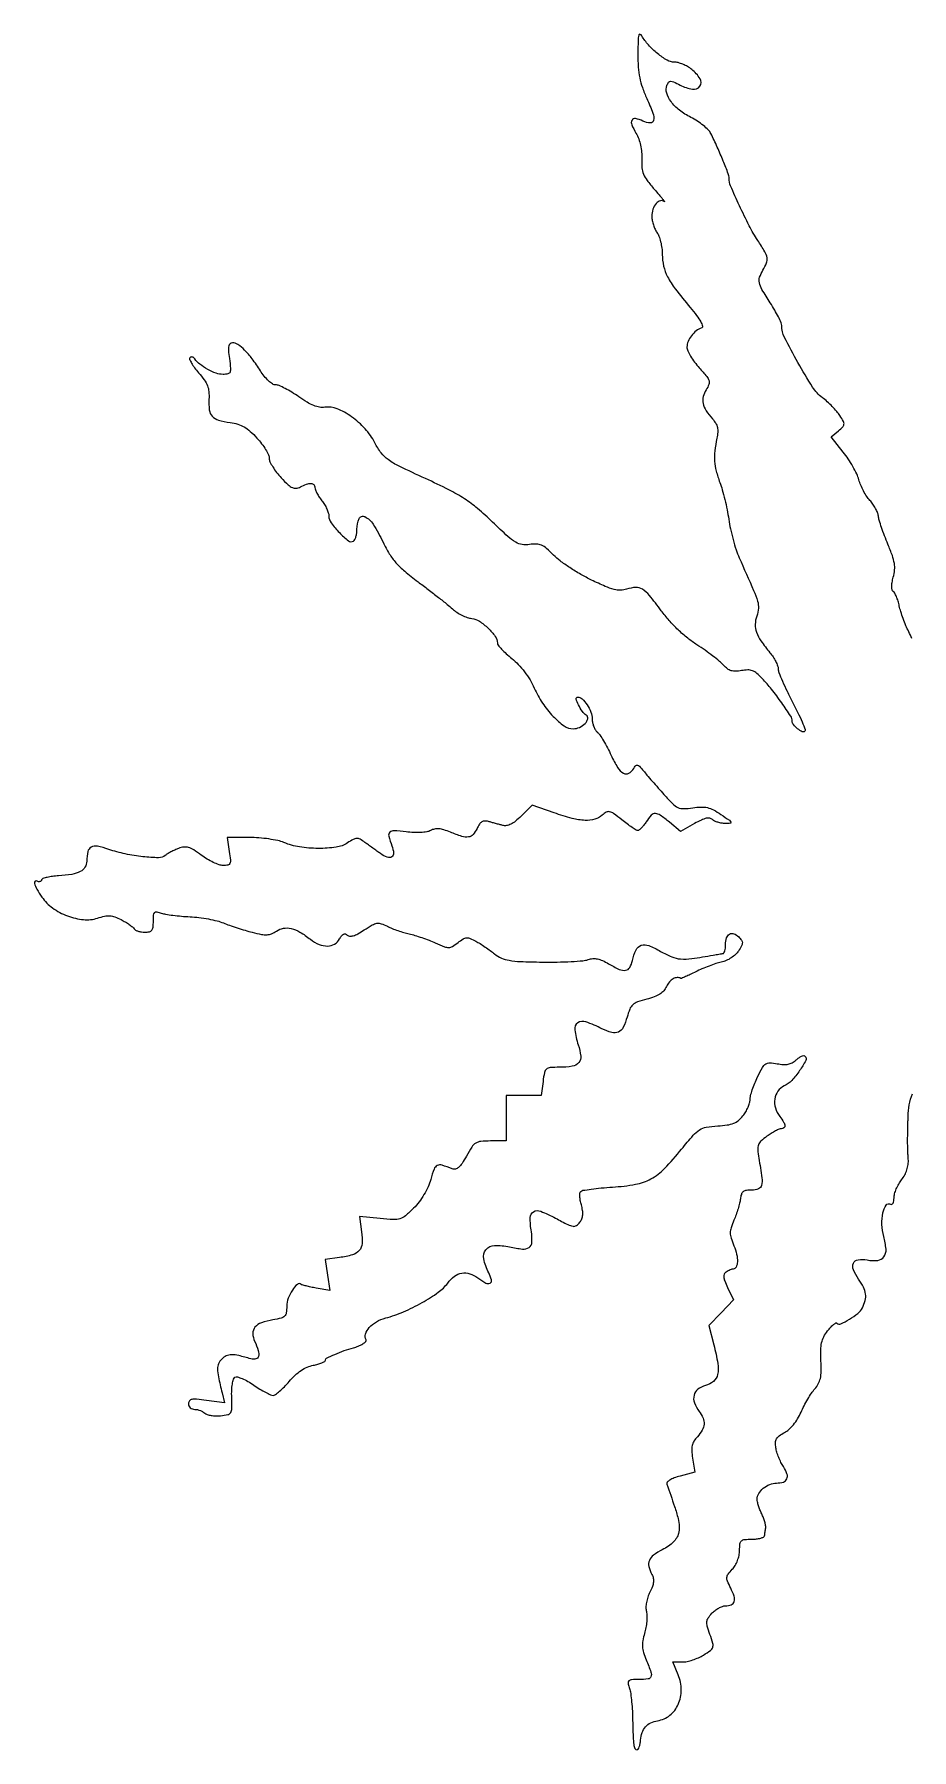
# Model space of a CAD drawing. Extents: x 0 to 500, y 0 to 489.
# Drawn here: x 0.1 to 250, y 0 to 488.9 of the extents above; entities that cross this region are included whole.
import ezdxf

# ---------------------------------------------------------------- set-up
doc = ezdxf.new("R2010")
doc.units = 0

msp = doc.modelspace()

# ---------------------------------------------------------------- linework, layer by layer
msp.add_lwpolyline([(250.04389, 316.687153, 0.029901), (249.193124, 318.650496, -0.017415), (248.392063, 320.379532, -0.011841), (247.59698, 322.397333, -0.011943), (246.921477, 324.383784, -0.023366), (246.496405, 326, 0.02081), (246.139752, 327.384803, 0.024973), (245.686491, 328.651554, 0.024882), (245.206855, 329.661679, 0.128255), (244.78917, 330.111672, -0.189991), (244.440927, 330.59152, -0.063143), (244.329593, 331.46929, -0.045563), (244.439904, 332.677913, -0.021834), (244.788987, 334.197943, 0.045418), (245.16077, 336.257093, 0.062458), (245.091453, 338.13477, 0.045738), (244.522035, 340.336609, 0.013649), (243.260142, 343.573, -0.008686), (242.290323, 345.989177, -0.009465), (241.433718, 348.369809, -0.009007), (240.776701, 350.431845, -0.045308), (240.536635, 351.616811, 0.066124), (240.293656, 352.603763, 0.029963), (239.733653, 353.814092, 0.029019), (238.980596, 355.038829, 0.035194), (238.133475, 356.087106, -0.041811), (237.232127, 357.233138, -0.022809), (236.315831, 358.77126, -0.02258), (235.521488, 360.430446, -0.033176), (234.990006, 361.957026, 0.043062), (234.373406, 363.621518, 0.018201), (233.277983, 365.739894, 0.017849), (231.936722, 367.930843, 0.022255), (230.531817, 369.859634), (227.049216, 374.219267), (229.164155, 375.931841, 0.025512), (230.401824, 377.043184, 0.175712), (230.744463, 377.770544, 0.151628), (230.567646, 378.605862, 0.017622), (229.565098, 380.260304, 0.032588), (228.677059, 381.440191, 0.015608), (227.395605, 382.839227, 0.015401), (225.961881, 384.22176, 0.021208), (224.586478, 385.366243, -0.08775), (221.797302, 388.395606, -0.013906), (217.617704, 395.348029, -0.012405), (213.798521, 402.531409, -0.116486), (213, 405.912453, 0.103814), (212.82771, 406.73331, 0.012822), (212.045312, 408.397749, 0.014698), (210.994501, 410.346865, 0.011668), (209.75, 412.389591, -0.009299), (207.37589, 416.245236, -0.078555), (206.628577, 418.135257, -0.139894), (206.719614, 419.696693, -0.051421), (207.667177, 421.714817, 0.042957), (208.668256, 423.756557, 0.136704), (208.815973, 425.254776, 0.089546), (208.186549, 426.968106, 0.012418), (206.180531, 430.199868, -0.025638), (203.749431, 434.357802, -0.011383), (200.95633, 440.066117, -0.007524), (198.450783, 445.718577, -0.100888), (198, 447.92991, 0.091111), (197.764282, 449.212745, 0.005726), (196.350896, 452.804556, 0.008895), (194.641599, 456.801284, 0.009242), (192.811962, 460.683585, 0.083581), (192.089709, 461.683254, 0.025775), (190.695999, 462.922555, 0.024986), (188.967292, 464.170635, 0.025027), (187.123639, 465.239297, -0.045815), (183.845403, 467.325952, -0.068124), (181.46503, 469.749774, -0.08738), (180.233395, 472.198635, -0.166023), (180.314867, 474.378147, -0.062089), (180.795054, 475.277483, -0.237805), (181.338846, 475.567126, -0.114658), (182.174878, 475.392562, -0.010772), (184.072292, 474.462617, 0.078308), (187.589738, 473.293248, 0.282147), (189.687193, 474.144011, 0.310154), (189.759882, 476.283057, 0.084389), (187.365141, 478.92742, 0.036921), (186.187201, 479.720744, 0.030391), (184.827642, 480.39118, 0.031412), (183.49733, 480.853642, 0.068045), (182.426859, 481, -0.132227), (180.360806, 481.556097, -0.038765), (177.630546, 483.437411, -0.038875), (175.009218, 485.921615, -0.057286), (173.168126, 488.5, 0.190498), (172.656049, 488.921489, 0.441992), (172.27291, 488.702033, 0.048689), (172.08308, 487.140574, 0.004853), (172.030409, 483.370843, 0.016977), (172.143482, 479.562973, 0.033253), (172.536943, 476.556207, 0.035554), (173.303415, 473.761515, 0.022648), (174.567226, 470.634125, -0.017411), (176.293674, 466.487426, -0.133308), (176.491218, 464.406393, -0.383977), (175.558216, 463.671537, -0.090607), (173.460063, 464.20015, 0.05287), (171.340281, 464.90706, 0.326883), (170.350877, 464.470401, 0.234015), (170.268721, 463.17932, 0.034352), (171.478928, 460.766386, -0.04308), (172.255636, 459.147987, -0.035509), (172.804008, 457.312789, -0.034295), (173.102373, 455.3494, -0.033503), (173.132922, 453.348115, 0.035152), (173.178195, 450.90865, 0.076172), (173.624419, 449.092141, 0.063198), (174.654026, 447.290378, 0.018334), (176.675573, 444.800962, -0.002808), (178.061685, 443.198389, -0.006578), (179.075185, 441.981172, -0.013091), (179.609123, 441.286039, -0.886561), (179.561021, 441.241324, 0.254028), (178.438242, 441.473863, 0.14373), (177.243211, 440.692939, 0.09706), (176.319732, 439.053402, 0.080033), (176, 437.068685, 0.045676), (176.107156, 435.898123, 0.031173), (176.431283, 434.60119, 0.031475), (176.905449, 433.379248, 0.05367), (177.468197, 432.44113, -0.074612), (178.035213, 431.399781, -0.028322), (178.514453, 429.811434, -0.027289), (178.847929, 427.997829, -0.029973), (178.968197, 426.214817, 0.05416), (179.360416, 422.838105, 0.065048), (180.467431, 419.840493, 0.042542), (182.691871, 416.360172, 0.010566), (186.920768, 411.075475, -0.012647), (188.762261, 408.754499, -0.033166), (189.925467, 406.975628, -0.051241), (190.463898, 405.738206, -0.410198), (190.208567, 405.236189, 0.084114), (188.650431, 404.405932, 0.063738), (187.277452, 403.034819, 0.065174), (186.323326, 401.401185, 0.099942), (186, 399.799772, 0.106765), (186.225725, 398.754708, 0.02705), (187.031729, 397.204754, 0.026341), (188.167913, 395.494137, 0.023943), (189.512268, 393.854741, -0.01048), (191.626954, 391.413051, -0.096669), (192.294972, 390.19041, -0.172197), (192.258541, 389.110855, -0.051359), (191.489582, 387.624445, 0.08599), (190.643702, 385.670129, 0.112435), (190.618478, 383.729125, 0.090518), (191.47198, 381.661456, 0.040099), (193.270729, 379.305987, -0.046003), (194.196383, 378.06376, -0.080201), (194.681664, 376.877775, -0.074357), (194.78899, 375.5373, -0.034648), (194.548871, 373.805987, 0.02322), (193.961685, 370.182374, 0.045016), (193.890619, 367.251783, 0.047044), (194.343431, 364.441311, 0.027894), (195.378225, 361.205696, -0.022216), (196.070834, 359.12184, -0.010175), (196.796683, 356.349921, -0.010054), (197.443818, 353.395723, -0.013674), (197.900586, 350.705696, 0.01867), (198.390917, 347.983092, 0.01272), (199.141758, 344.927611, 0.012833), (200.018055, 342.013067, 0.025069), (200.890244, 339.75, -0.001635), (205.009457, 330.393468, -0.029852), (206.130728, 327.338444, -0.091677), (206.350667, 325.332971, -0.065548), (205.891166, 323.117644, 0.076211), (205.449623, 320.735837, 0.094407), (205.801811, 318.512256, 0.066394), (207.092747, 316.020021, 0.020839), (209.648568, 312.673275, -0.027436), (210.548515, 311.462047, -0.027534), (211.309267, 310.160957, -0.028632), (211.842577, 308.956372, -0.090129), (212, 308.090149, 0.092675), (212.199885, 307.020998, 0.009011), (213.199458, 304.573046, 0.011182), (214.519505, 301.679887, 0.008621), (216.083262, 298.583469, -0.008073), (217.608164, 295.572202, -0.012872), (218.802831, 292.9456, -0.006704), (219.704229, 290.73839, -0.298333), (219.607428, 290.274094, -0.322437), (218.848903, 290.150459, -0.054533), (217.539777, 290.991801, -0.052591), (216.362235, 292.168995, -0.171775), (216, 293.192269, 0.146151), (215.581318, 294.59404, 0.008204), (213.000195, 298.392074, 0.013673), (210.110673, 302.267744, 0.022915), (207.45098, 305.338333, 0.02813), (205.904626, 306.793175, 0.08438), (204.65772, 307.524278, 0.095115), (203.327285, 307.755794, 0.042044), (201.545173, 307.574452, -0.036098), (199.857394, 307.382438, -0.084528), (198.601714, 307.543461, -0.091002), (197.527115, 308.09977, -0.046833), (196.417549, 309.139258, 0.038466), (195.314683, 310.207613, 0.010306), (193.402885, 311.728475, 0.010381), (191.152212, 313.371636, 0.010555), (188.84759, 314.910564, -0.028434), (186.214967, 316.807962, -0.020608), (183.503326, 319.19858, -0.02016), (180.922646, 321.877573, -0.022957), (178.681625, 324.64608, 0.0119), (175.313519, 329.000355, 0.083306), (173.305584, 330.76994, 0.152561), (171.384163, 331.267461, 0.070467), (168.822621, 330.774508, -0.082016), (167.10826, 330.485242, -0.064661), (165.238127, 330.721471, -0.038817), (162.747677, 331.581162, -0.009584), (158.813413, 333.38145, -0.018215), (155.752477, 334.993507, -0.015142), (152.618175, 336.921433, -0.015411), (149.853705, 338.864097, -0.039432), (148.019003, 340.480394, 0.019295), (146.006013, 342.402989, 0.076635), (144.572031, 343.323905, 0.09914), (143.125043, 343.647896, 0.045092), (141.181817, 343.516559, -0.07397), (139.032877, 343.495205, -0.102008), (137.21917, 344.138916, -0.049484), (134.984062, 345.814359, -0.006482), (130.653605, 349.890032, 0.016584), (126.356523, 353.773639, 0.031687), (122.621749, 356.544956, 0.027133), (118.201264, 359.080511, 0.009132), (111.5, 362.303219, -0.00501), (104.062678, 365.804711, -0.041773), (100.860514, 367.696142, -0.078748), (98.890795, 369.622245, -0.041632), (97.081918, 372.53193, 0.066316), (94.329182, 376.509107, 0.053893), (90.446754, 379.950487, 0.057296), (86.314604, 382.224566, 0.137087), (82.868939, 382.626625, -0.081418), (81.372786, 382.635844, -0.052995), (79.705858, 383.10532, -0.040432), (77.767619, 384.068616, -0.019001), (75.425561, 385.603247, 0.016365), (73.463599, 386.903647, 0.019156), (71.519268, 388.002204, 0.018431), (69.823365, 388.798791, 0.100908), (68.836522, 389, -0.14656), (67.955937, 389.263782, -0.041203), (66.814026, 390.158202, -0.036909), (65.604477, 391.456042, -0.028337), (64.478523, 393.034021, 0.018702), (62.139947, 396.448668, 0.036789), (59.992384, 398.939934, 0.047321), (58.084367, 400.518671, 0.150283), (56.51913, 401, 0.180674), (55.834929, 400.744423, 0.168083), (55.460386, 400.094438, 0.069024), (55.394866, 398.832619, 0.012567), (55.655054, 396.5, -0.009742), (55.982622, 393.706615, -0.119846), (55.832634, 392.652252, -0.248822), (55.23943, 392.149352, -0.053917), (53.85843, 392, -0.086922), (51.884223, 392.345816, -0.038629), (49.467335, 393.436849, -0.038631), (47.228835, 394.898578, -0.080334), (45.804373, 396.413075, 0.077606), (45.486816, 396.754393, 0.10651), (45.111147, 396.93787, 0.124677), (44.737647, 396.935641, 0.133626), (44.421292, 396.754625, 0.305705), (44.33002, 396.285191, 0.030614), (44.866706, 395.208843, 0.030207), (45.738052, 393.890832, 0.019001), (46.902954, 392.457748, -0.024823), (48.507786, 390.435827, -0.062503), (49.401731, 388.785451, -0.069956), (49.804332, 387.080522, -0.037804), (49.840277, 384.91992, 0.045724), (49.939537, 381.861983, 0.154998), (50.764215, 380.070347, 0.14044), (52.530088, 378.980836, 0.03512), (55.881866, 378.289019, -0.040709), (58.056084, 377.814896, -0.057532), (59.871321, 377.023747, -0.051685), (61.594194, 375.769608, -0.0259), (63.50295, 373.865054, -0.022569), (64.841547, 372.241793, -0.025412), (65.972742, 370.565552, -0.025851), (66.77892, 369.058251, -0.110306), (67, 368.068321, 0.111103), (67.219995, 367.09049, 0.027541), (68.008849, 365.63845, 0.026805), (69.119821, 364.036402, 0.024057), (70.434381, 362.5009, 0.014685), (72.374984, 360.560706, 0.078659), (73.606773, 359.719928, 0.14242), (74.671286, 359.54923, 0.092124), (75.868639, 359.929698, -0.032059), (77.645946, 360.73901, -0.101962), (78.927998, 360.945886, -0.202666), (79.6974, 360.580699, -0.179373), (80.022236, 359.75, 0.093682), (80.155652, 359.107059, 0.023481), (80.612376, 358.132812, 0.023151), (81.249852, 357.048855, 0.021474), (82, 356, -0.030835), (82.750084, 354.908645, -0.027949), (83.387624, 353.697716, -0.029036), (83.834402, 352.548114, -0.075253), (83.977764, 351.673077, 0.155912), (84.64496, 349.66985, 0.035682), (86.97956, 346.910311, 0.032728), (89.581995, 344.572631, 0.314823), (90.988933, 344.49316, 0.140639), (91.378343, 344.921544, 0.042331), (91.702999, 345.749433, 0.038716), (91.925485, 346.784548, 0.033594), (92, 347.89235, -0.106921), (92.648757, 350.891472, -0.425597), (94.236882, 351.453211, -0.1383), (96.621655, 349.277313, -0.02762), (99.417161, 344.173319, 0.02611), (101.21685, 340.863815, 0.043452), (103.103694, 338.31431, 0.037445), (105.598072, 335.886046, 0.014444), (109.391632, 332.891511, -0.00349), (112.310465, 330.689494, -0.003475), (115.202561, 328.443761, -0.003404), (117.702779, 326.446592, -0.013607), (119.191555, 325.172044, 0.038835), (120.427578, 324.217487, 0.029298), (121.916096, 323.362451, 0.029957), (123.419225, 322.721749, 0.05849), (124.686956, 322.43002, -0.117398), (126.860449, 321.653681, -0.047031), (129.350669, 319.677631, -0.046662), (131.376957, 317.333349, -0.154954), (131.995033, 315.417365, 0.171495), (132.207892, 314.8237, 0.017465), (133.208115, 313.680713, 0.020228), (134.540185, 312.372046, 0.014786), (136.117699, 311.025656, -0.034909), (137.959022, 309.321482, -0.026605), (139.731691, 307.221481, -0.026323), (141.293671, 304.914873, -0.031566), (142.503035, 302.589054, 0.042831), (144.849469, 298.314261, 0.043686), (147.876325, 294.532113, 0.047205), (151.00367, 291.821057, 0.156222), (153.567393, 291, 0.107406), (155.393389, 291.396825, 0.091524), (157.011315, 292.528885, 0.137535), (157.732765, 293.835857, 0.316247), (157.335402, 294.826215, -0.097143), (156.213076, 295.91519, -0.038188), (155.118075, 297.782084, -0.041423), (154.444867, 299.51098, -0.501479), (154.809829, 300, -0.188082), (156.129361, 299.485438, -0.058393), (157.543186, 297.842232, -0.056363), (158.635026, 295.751357, -0.092421), (159, 293.793704, 0.050895), (159.108741, 292.728178, 0.042233), (159.432453, 291.6347, 0.043998), (159.907892, 290.675505, 0.082677), (160.47218, 290.023089, -0.071719), (161.190899, 289.22782, -0.013618), (162.238202, 287.573753, -0.014284), (163.362255, 285.557835, -0.012688), (164.416856, 283.400644, 0.030586), (166.245966, 279.975427, 0.123215), (167.928664, 278.330778, 0.261341), (169.453234, 278.304063, 0.142673), (170.827033, 279.655408, -0.049913), (171.412366, 280.492982, -0.28092), (171.909703, 280.654148, -0.151555), (172.504612, 280.301441, -0.014086), (173.626723, 278.987038, 0.006568), (174.609887, 277.799698, 0.002066), (176.111167, 276.04908, 0.002063), (177.802712, 274.10924, 0.002285), (179.453844, 272.248655, 0.012942), (181.97949, 269.571451, 0.089768), (183.451473, 268.54357, 0.116957), (185.021829, 268.22905, 0.028424), (187.673437, 268.473738, -0.028484), (190.067371, 268.694358, -0.067437), (191.845208, 268.516475, -0.065317), (193.545546, 267.867045, -0.025394), (195.701728, 266.556713, -0.003882), (198.094483, 264.903494, -0.128167), (198.543706, 264.373906, -0.522573), (198.370214, 264.067032, -0.023293), (196.932135, 264, -0.038998), (195.881041, 264.082106, -0.03512), (194.816893, 264.326921, -0.036895), (193.892652, 264.685496, -0.085596), (193.287076, 265.112924, 0.157592), (192.533142, 265.498542, 0.095253), (191.521303, 265.468419, 0.055976), (190.130521, 264.989663, 0.017169), (188.154941, 263.966926), (184.135731, 261.708003), (180.99114, 264.354001, 0.018851), (178.418826, 266.35785, 0.15163), (177.01386, 266.828345, 0.214157), (175.845382, 266.334642, 0.042287), (174.408043, 264.5, -0.01944), (173.72611, 263.542594, -0.026052), (173.031587, 262.734375, -0.025089), (172.406777, 262.142124, -0.178997), (172.022495, 262, -0.138518), (171.564266, 262.129429, -0.008874), (170.380395, 262.885446, -0.012445), (168.989427, 263.859594, -0.008915), (167.482028, 265.014283, 0.010387), (165.120801, 266.81201, 0.099116), (163.975972, 267.340338, 0.187438), (163.035469, 267.211832, 0.057361), (161.847531, 266.362017, -0.115954), (159.724497, 265.189247, -0.080573), (156.991245, 264.879041, -0.052988), (153.317087, 265.448122, -0.018409), (148.184039, 267.01549), (141.938274, 269.176967), (138.729846, 266.040134, -0.025186), (137.172146, 264.663546, -0.052995), (135.812429, 263.796795, -0.071221), (134.603974, 263.397117, -0.110402), (133.510709, 263.443834, -0.000762), (132.592066, 263.692292, -0.000438), (131.485788, 263.994352, -0.000438), (130.374944, 264.29975, -0.000731), (129.440909, 264.558891, 0.074161), (128.398212, 264.688902, 0.13299), (127.576736, 264.445164, 0.10849), (126.881206, 263.772082, 0.039555), (126.212348, 262.566708, -0.074419), (125.096492, 260.848938, -0.17936), (123.780095, 260.144765, -0.112321), (121.88402, 260.31101, -0.021158), (118.599287, 261.522962, 0.023232), (116.755538, 262.194568, 0.05512), (115.324278, 262.473893, 0.071755), (114.115525, 262.400486, 0.071993), (112.978273, 261.988372, -0.080715), (111.857035, 261.603924, -0.028209), (110.157562, 261.411351, -0.025883), (108.144436, 261.401939, -0.021205), (106.00111, 261.594241, 0.016357), (102.53308, 261.939308, 0.21476), (101.3524, 261.499432, 0.269979), (101.054949, 260.397657, 0.024911), (101.961789, 257.600501, -0.068298), (102.427102, 255.585416, -0.273652), (101.905474, 254.487892, -0.2485), (100.629967, 254.352485, -0.060059), (98.706024, 255.406901, -0.000432), (97.699142, 256.129044, -0.000249), (96.488632, 256.999729, -0.000249), (95.274497, 257.87486, -0.000418), (94.255278, 258.611565, 0.030081), (92.86706, 259.494655, 0.134975), (91.939888, 259.719676, 0.117606), (90.960036, 259.454421, 0.020385), (89.30125, 258.461731, -0.109528), (86.054011, 257.232586, -0.037273), (80.992824, 256.882018, -0.037339), (75.616619, 257.313024, -0.060358), (71.205407, 258.558642, 0.045507), (69.441953, 259.113487, 0.017108), (66.892116, 259.576601, 0.016782), (64.065405, 259.894221, 0.019586), (61.366058, 260), (54.976365, 260), (55.615991, 256, -0.011749), (55.947085, 253.563586, -0.131769), (55.801865, 252.60569, -0.247544), (55.226102, 252.146741, -0.049878), (53.877808, 252.02782, -0.081131), (52.703498, 252.233761, -0.026414), (51.06872, 252.902554, -0.025537), (49.301079, 253.850409, -0.02616), (47.654005, 254.966572, 0.017543), (45.483515, 256.49264, 0.07261), (44.031889, 257.163231, 0.104287), (42.729516, 257.267598, 0.058934), (41.186775, 256.880912, 0.015654), (40.095238, 256.426314, 0.013674), (38.983117, 255.884593, 0.013875), (38.004753, 255.339425, 0.039171), (37.36584, 254.888657, -0.180107), (35.486267, 254.23153, -0.021845), (31.044036, 254.515077, -0.025777), (26.008136, 255.322448, -0.029204), (21.2922, 256.622069, 0.031923), (18.052853, 257.495864, 0.173785), (16.282923, 257.238341, 0.219358), (15.319266, 255.971505, 0.052927), (15.015313, 253.285184, -0.135713), (14.517425, 251.531903, -0.136289), (13.190099, 250.286865, -0.081571), (10.79982, 249.495466, -0.024899), (7, 249.086701, 0.018651), (5.251753, 248.920694, 0.026795), (3.723348, 248.633803, 0.025354), (2.541388, 248.28132, 0.223828), (2.16459, 247.907883, -0.113204), (1.965754, 247.601011, -0.124039), (1.659046, 247.423931, -0.116489), (1.289238, 247.407333, -0.091881), (0.91459, 247.552786, 0.314686), (0.298782, 247.518156, 0.306827), (0.108654, 246.923491, 0.060155), (0.812993, 245.285636, 0.018571), (2.25, 243.010954, 0.087937), (5.284927, 239.918382, 0.064632), (9.530637, 237.652152, 0.066055), (14.101054, 236.585424, 0.104415), (18.085919, 237.028356, -0.026308), (20.09831, 237.577014, -0.06893), (21.588269, 237.690358, -0.07251), (23.008387, 237.392889, -0.031511), (24.777963, 236.61482, -0.015865), (26.008555, 235.92813, -0.017749), (27.146795, 235.188559, -0.017299), (28.066164, 234.495023, -0.084284), (28.495605, 234.007112, 0.130042), (28.904149, 233.619905, 0.045615), (29.652234, 233.295839, 0.041556), (30.579019, 233.074375, 0.037892), (31.559017, 233, 0.051226), (32.851072, 233.132721, 0.177235), (33.554197, 233.569198, 0.13934), (33.906781, 234.433032, 0.027663), (34, 236.116631, -0.018012), (34.064683, 237.911561, -0.174728), (34.368872, 238.596391, -0.250829), (34.975271, 238.794193, -0.038207), (36.25, 238.465188, 0.040417), (37.494071, 238.149945, 0.009895), (39.585775, 237.838963, 0.010072), (42.004723, 237.577527, 0.009899), (44.446254, 237.411933, -0.018765), (46.983297, 237.194617, -0.015095), (49.689708, 236.776825, -0.015358), (52.169025, 236.23784, -0.037263), (53.946254, 235.650331, 0.013379), (55.640316, 234.999102, 0.006559), (57.82945, 234.256285, 0.006502), (60.12588, 233.543385, 0.00939), (62.175279, 232.977915, 0.015195), (64.7669, 232.398231, 0.059927), (66.395162, 232.28414, 0.085959), (67.689187, 232.575211, 0.05462), (69.046596, 233.320084, -0.110707), (71.02525, 234.13457, -0.101993), (73.225396, 234.061279, -0.074796), (75.758433, 233.03219, -0.032838), (78.752549, 230.980005, 0.067233), (81.201815, 229.537519, 0.1037), (83.606236, 229.071792, 0.128415), (85.635561, 229.635097, 0.139189), (87.057457, 231.107359, -0.036364), (87.627023, 232.007624, -0.119162), (88.163189, 232.456309, -0.191722), (88.689127, 232.498872, -0.122432), (89.221533, 232.178467, 0.186811), (89.918382, 231.870583, 0.085712), (90.919766, 231.995737, 0.053055), (92.265337, 232.566783, 0.019312), (94.037954, 233.643814, -0.01526), (96.349352, 235.073974, -0.091856), (97.675143, 235.543511, -0.122227), (98.90293, 235.437572, -0.035826), (100.659062, 234.693144, 0.02175), (101.990721, 234.083918, 0.012123), (103.659526, 233.453241, 0.012075), (105.381715, 232.895997, 0.01913), (106.884004, 232.511551, -0.019787), (108.468895, 232.103747, -0.009548), (110.465005, 231.463216, -0.009452), (112.523181, 230.7154, -0.013385), (114.322639, 229.966913, 0.011801), (116.90496, 228.88318, 0.096921), (118.154563, 228.655129, 0.134187), (119.221028, 228.961226, 0.030067), (120.7897, 230.049218, -0.026545), (122.255029, 231.080883, -0.120084), (123.23981, 231.408693, -0.121255), (124.259961, 231.24509, -0.0273), (125.851065, 230.466789, -0.014248), (127.061263, 229.74462, -0.007531), (128.522354, 228.784074, -0.007487), (129.988994, 227.755498, -0.011477), (131.225033, 226.816761, 0.064381), (133.14836, 225.653631, 0.061455), (135.334615, 224.995116, 0.033202), (138.593525, 224.656848, 0.005904), (144.725033, 224.502065, 0.007463), (149.024894, 224.508498, 0.009193), (153.033191, 224.648073, 0.007843), (156.383551, 224.879203, 0.064325), (157.877319, 225.202331, -0.066394), (159.181416, 225.47881, -0.069253), (160.493084, 225.39743, -0.056346), (161.94351, 224.9283, -0.026918), (163.684479, 224.023656, 0.025329), (166.736229, 222.425573, 0.142038), (168.539903, 222.153785, 0.232889), (169.713663, 222.940106, 0.076831), (170.484824, 224.930902, -0.055041), (171.512075, 227.967811, -0.207707), (172.98144, 229.269764, -0.175313), (175.122753, 229.20202, -0.037859), (178.50661, 227.548994, 0.034068), (181.655518, 225.981094, 0.080973), (184.193758, 225.380678, 0.053515), (187.378082, 225.496136, 0.008679), (193.5, 226.487406, -0.00253), (194.320703, 226.630674, -0.002625), (195.132812, 226.763829, -0.002528), (195.836765, 226.871812, -0.011373), (196.25, 226.923489, 0.247583), (196.539144, 227.115862, 0.052242), (196.779687, 227.694564, 0.043407), (196.945372, 228.500379, 0.029015), (197, 229.440983, -0.071963), (197.281795, 231.388769, -0.188574), (198.133362, 232.485712, -0.231649), (199.359886, 232.587289, -0.103557), (200.75027, 231.678302, -0.041383), (201.568078, 230.71263, -0.160189), (201.798658, 229.973207, -0.12199), (201.574234, 229.123343, -0.019773), (200.688193, 227.646875, -0.064044), (199.823547, 226.636745, -0.039867), (198.585474, 225.685282, -0.039136), (197.174131, 224.919179, -0.051661), (195.783884, 224.46486, 0.024961), (194.241897, 224.050475, 0.011682), (192.289641, 223.369088, 0.011542), (190.271474, 222.557735, 0.015868), (188.5, 221.730098, -0.005108), (186.948676, 220.964233, -0.008073), (185.601562, 220.342793, -0.003048), (184.443556, 219.839514, -0.238895), (184.25, 219.852136, 0.15543), (183.222942, 220.087985, 0.110071), (182.085662, 219.733779, 0.089298), (181.014584, 218.832883, 0.066557), (180.192143, 217.522362, -0.076146), (179.407317, 216.323222, -0.067633), (178.270253, 215.357269, -0.053972), (176.686422, 214.56997, -0.026706), (174.538683, 213.905424, 0.022115), (171.926207, 213.123274, 0.100952), (170.57046, 212.317324, 0.112429), (169.713387, 211.08924, 0.0306), (168.954645, 208.831565, -0.04597), (167.868278, 205.900204, -0.173556), (166.498424, 204.544183, -0.179131), (164.609043, 204.38865, -0.049538), (161.788236, 205.487164, 0.033511), (157.212182, 207.440053, 0.23769), (154.890155, 207.135643, 0.286193), (154.029298, 205.188303, 0.044411), (155.034449, 200.895617, -0.051842), (155.731562, 197.706161, -0.204697), (155.165291, 195.823822, -0.181051), (153.344856, 194.789863, -0.0396), (149.69068, 194.5, 0.017117), (147.025737, 194.408744, 0.160772), (145.978361, 193.981547, 0.167629), (145.413201, 193.022558, 0.019005), (145, 190.5), (144.5, 186.5), (139.5, 186.5), (134.5, 186.5), (134.5, 180), (134.5, 173.5), (130.026988, 173.5, 0.023947), (127.305263, 173.369572, 0.116935), (125.855875, 172.875415, 0.107615), (124.722314, 171.763405, 0.018794), (123.166445, 169.185431, -0.017771), (121.929664, 167.126653, -0.065043), (120.943797, 165.97128, -0.120026), (120.048366, 165.487225, -0.163643), (119.139457, 165.548884, 0.022341), (116.238377, 166.599556, 0.19225), (114.890795, 166.495496, 0.190579), (113.978913, 165.491231, 0.021901), (113.00991, 162.535396, -0.037631), (112.238769, 160.411105, -0.028197), (111.089451, 158.202525, -0.027938), (109.68307, 156.111408, -0.034382), (108.138876, 154.338876, -0.019767), (105.792992, 152.171488, -0.101387), (104.249588, 151.319769, -0.088614), (102.400933, 151.086709, -0.013197), (98.64472, 151.379345), (92.728465, 151.997716), (93.331987, 147.594542, -0.048057), (93.466445, 144.249725, -0.16582), (92.663886, 142.26641, -0.146958), (90.742446, 141.046167, -0.035176), (86.998509, 140.272974), (82.918582, 139.725741), (83.583113, 135.294328), (84.247645, 130.862915), (80.373822, 131.564118, -0.006816), (78.859355, 131.859626, -0.009528), (77.514899, 132.167889, -0.006358), (76.403792, 132.46009, -0.113746), (76.081152, 132.634842, 0.377051), (75.013995, 132.636738, 0.067459), (73.592535, 131.005294, 0.056467), (72.399735, 128.652418, 0.089332), (72, 126.43291, -0.033782), (71.871115, 124.527474, -0.164657), (71.396274, 123.572576, -0.134757), (70.382045, 122.998514, -0.019948), (68.057568, 122.509726, 0.042592), (64.804011, 121.670284, 0.132188), (62.950091, 120.400627, 0.185661), (62.335071, 118.663736, 0.100511), (62.852978, 116.423333, -0.028502), (63.893624, 113.744575, -0.133481), (63.972504, 112.107766, -0.294669), (63.226137, 111.368763, -0.123734), (61.75, 111.426205, 0.013723), (58.334338, 112.326321, 0.060105), (56.263271, 112.555392, 0.102364), (54.782531, 112.233702, 0.092123), (53.487188, 111.344331, 0.093295), (52.582644, 110.02031, 0.105752), (52.273677, 108.516032, 0.050699), (52.5242, 106.236426, 0.007431), (53.565768, 101.698794), (54.252732, 98.897588), (49.126366, 99.577625, 0.009518), (46.294996, 99.898506, 0.069317), (44.932442, 99.837698, 0.188891), (44.263102, 99.421412, 0.161641), (44, 98.628831, 0.108782), (44.137412, 98.004713, 0.100803), (44.526272, 97.476226, 0.095927), (45.109722, 97.123109, 0.088476), (45.8, 97, -0.051213), (46.567872, 96.921144, -0.038202), (47.386397, 96.684853, -0.039027), (48.131357, 96.338299, -0.068096), (48.672842, 95.927158, 0.118779), (49.313229, 95.53546, 0.036398), (50.422577, 95.264298, 0.034135), (51.751318, 95.132688, 0.031458), (53.122842, 95.177158, 0.028798), (55.233152, 95.502332, 0.207474), (56.05209, 96.086498, 0.135357), (56.371204, 97.226388, 0.010093), (56.318117, 100.483082, -0.020797), (56.328212, 102.460667, -0.029093), (56.51317, 104.218011, -0.029638), (56.823812, 105.592381, -0.18602), (57.251129, 106.155206, -0.209407), (57.933501, 106.251873, -0.030633), (59.286128, 105.783469, -0.030288), (60.905161, 104.991032, -0.021731), (62.613188, 103.922125, 0.012391), (64.329069, 102.803178, 0.015631), (65.972266, 101.858374, 0.013754), (67.378986, 101.156061, 0.109319), (68.084247, 101, 0.158725), (68.746872, 101.215786, 0.01995), (69.945187, 102.164259, 0.021842), (71.31205, 103.445592, 0.016517), (72.700696, 104.963434, -0.027714), (74.403125, 106.742602, -0.039833), (76.108411, 108.10029, -0.044974), (77.821349, 109.042504, -0.05695), (79.546624, 109.574725, 0.021317), (80.869781, 109.881845, 0.032272), (81.985571, 110.270551, 0.033651), (82.798553, 110.680473, 0.265085), (83, 111.033739, -0.285539), (83.353613, 111.602457, -0.011198), (85.681985, 112.686834, -0.019016), (88.352474, 113.739336, -0.021224), (91, 114.543719, 0.038072), (92.38697, 115.016665, 0.041148), (93.648721, 115.684789, 0.044418), (94.540103, 116.37376, 0.351663), (94.61167, 116.854785, -0.212292), (94.431708, 118.480583, -0.106552), (95.479829, 120.309331, -0.080687), (97.53638, 121.962326, -0.063329), (100.186711, 123.050276, 0.035956), (105.251172, 124.81284, 0.026641), (110.564587, 127.445801, 0.026661), (115.176064, 130.379831, 0.078713), (117.846047, 133.005638, -0.073024), (119.772164, 134.943232, -0.119066), (121.891428, 135.853173, -0.123235), (124.139302, 135.680455, -0.081591), (126.44113, 134.468197, 0.034312), (128.67127, 133.010383, 0.244265), (129.920599, 132.97137, 0.363046), (130.335563, 133.884924, 0.051825), (129.52568, 135.95034, -0.067313), (128.111571, 139.912308, -0.225902), (128.738791, 142.521164, -0.218749), (131.186761, 143.73338, -0.063595), (135.481777, 143.311378, 0.030002), (139.178996, 142.695841, 0.180887), (141.03144, 143.174607, 0.232845), (141.844761, 144.654798, 0.050685), (141.675807, 147.648079, -0.037439), (141.338059, 151.716694, -0.273592), (142.281082, 153.340534, -0.227034), (144.332901, 153.47213, -0.02735), (148.553276, 151.5, 0.006412), (152.072667, 149.672242, 0.074494), (153.543034, 149.189117, 0.191565), (154.524532, 149.398107, 0.087631), (155.487033, 150.318714, 0.065648), (156.046852, 151.339283, 0.070994), (156.304021, 152.443295, 0.060103), (156.26186, 153.722284, 0.031582), (155.92016, 155.278386, -0.025854), (155.62951, 156.533258, -0.033586), (155.50143, 157.706232, -0.035613), (155.529634, 158.659337, -0.177629), (155.759672, 159.132685, -0.15254), (156.364132, 159.435249, -0.006693), (158.720775, 159.786501, -0.010819), (161.566415, 160.109252, -0.007463), (164.800411, 160.35673, 0.029262), (171.374016, 161.149082, 0.081185), (175.748512, 162.698858, 0.075106), (179.592776, 165.636013, 0.022545), (184.481607, 171.172431, -0.0092), (187.777279, 175.111675, -0.070826), (189.591105, 176.684332, -0.101346), (191.511423, 177.431107, -0.027703), (194.757882, 177.801137, 0.020138), (197.499527, 178.071705, 0.060569), (199.313507, 178.553546, 0.078383), (200.689522, 179.372894, 0.05274), (201.967645, 180.685996, 0.033836), (202.745509, 181.82576, 0.029469), (203.402996, 183.112766, 0.030602), (203.858165, 184.351255, 0.072882), (204, 185.319134, -0.063218), (204.13634, 186.393157, -0.016627), (204.626031, 188.059742, -0.01661), (205.315398, 189.935137, -0.016343), (206.131169, 191.770959, -0.014106), (207.530363, 194.464807, -0.118884), (208.450114, 195.464214, -0.162575), (209.598948, 195.77956, -0.032764), (211.731549, 195.522539, 0.031426), (213.477804, 195.307342, 0.064333), (214.851819, 195.40189, 0.075183), (216.014799, 195.822825, 0.059621), (217.106511, 196.596391, -0.031938), (217.881192, 197.212293, -0.048141), (218.632643, 197.634251, -0.060526), (219.257672, 197.82386, -0.244459), (219.625693, 197.70764, -0.325995), (219.830307, 196.3993, -0.033272), (218.114525, 193.547601, -0.037824), (215.844235, 190.761733, -0.090557), (213.699546, 189.195434, 0.12529), (211.895869, 187.677934, 0.121171), (211.009237, 185.463917, 0.109482), (211.210109, 182.905591, 0.088003), (212.468197, 180.44113, -0.023791), (213.535937, 178.880374, -0.106989), (213.901829, 177.843529, -0.269229), (213.650682, 177.249353, -0.162638), (212.90437, 177, 0.102968), (212.302267, 176.874676, 0.017733), (211.244567, 176.369101, 0.018649), (210.027637, 175.674522, 0.015711), (208.792518, 174.852259, 0.028572), (207.081637, 173.480289, 0.121194), (206.349812, 172.40263, 0.109883), (206.164427, 171.052476, 0.021463), (206.473193, 168.602259, -0.007133), (207.342626, 163.001612, -0.088535), (207.26357, 160.858257, -0.252631), (206.402901, 159.853652, -0.092135), (204.5, 159.5, 0.034113), (202.926727, 159.392538, 0.129151), (202.023285, 159.017707, 0.150556), (201.498018, 158.284694, 0.052147), (201.212484, 157, -0.031496), (200.995643, 155.791039, -0.012859), (200.556319, 154.179627, -0.012664), (199.994156, 152.46725, -0.015805), (199.382476, 150.909369, 0.022571), (198.572387, 148.761204, 0.078922), (198.340201, 147.303604, 0.077734), (198.56937, 145.834128, 0.021482), (199.379203, 143.634865, -0.041685), (200.161348, 141.213662, -0.066256), (200.371538, 139.049461, -0.101104), (200.009272, 137.549798, -0.284428), (199.143011, 136.984687, 0.076281), (198.810508, 136.925528, 0.020078), (198.304705, 136.73022, 0.019905), (197.740047, 136.458536, 0.019237), (197.192154, 136.139919, 0.128871), (196.633831, 135.539721, 0.146423), (196.476549, 134.772338, 0.074142), (196.74927, 133.641427, 0.015082), (197.582225, 131.749893), (199.280143, 128.189322), (195.746457, 124.550802), (192.212771, 120.912281), (193.663299, 115.357601, -0.021735), (194.790743, 110.118595, -0.093772), (194.732097, 106.947452, -0.166255), (193.568128, 104.983387, -0.1141), (191.25, 103.779197, 0.10274), (189.102321, 102.724095, 0.169389), (188.016002, 101.043375, 0.148555), (188.139118, 98.876135, 0.0741), (189.468197, 96.44113, -0.061524), (190.578051, 94.52354, -0.117698), (190.872886, 92.779357, -0.114706), (190.349804, 91.059646, -0.056644), (188.984207, 89.213423, 0.049177), (188.008887, 87.935098, 0.082969), (187.500145, 86.690067, 0.069543), (187.375155, 85.196539, 0.025805), (187.60083, 83.094809), (188.233246, 79.139895), (184.03306, 78.008902, 0.024233), (182.367547, 77.472654, 0.047792), (181.120357, 76.861773, 0.068878), (180.370573, 76.244826, 0.278824), (180.257364, 75.688955, -0.003949), (182.478839, 69.308149, -0.022827), (183.470386, 65.879072, -0.044471), (183.810317, 63.582505, -0.076139), (183.629049, 61.658148, -0.078912), (183.088363, 60.39134, -0.055611), (182.122575, 59.177316, -0.04752), (180.748526, 58.036981, -0.031511), (178.984, 56.991838, 0.04041), (176.478916, 55.44726, 0.136001), (175.298448, 53.948519, 0.160478), (175.161778, 52.212683, 0.063015), (176.03035, 49.94329, -0.07186), (176.422732, 48.861384, -0.079982), (176.472458, 47.75278, -0.063225), (176.160967, 46.485851, -0.027479), (175.448974, 44.901327, 0.03828), (174.850532, 43.48874, 0.036406), (174.462394, 41.977652, 0.038501), (174.315649, 40.539444, 0.067759), (174.44729, 39.353993, -0.058044), (174.603532, 38.158413, -0.024309), (174.547235, 36.532949, -0.023655), (174.317297, 34.781407, -0.028323), (173.930876, 33.163621, 0.028735), (173.432022, 31.067494, 0.059635), (173.336276, 29.391301, 0.057865), (173.638537, 27.707996, 0.025633), (174.40221, 25.579801, -0.011901), (175.758393, 22.103673, -0.175607), (175.759051, 20.813843, -0.282655), (174.932523, 20.155385, -0.030449), (172.383369, 20, 0.013122), (170.224252, 19.943326, 0.156921), (169.454345, 19.650195, 0.274754), (169.227435, 19.046308, 0.041824), (169.572901, 17.75, -0.04827), (169.894298, 16.478485, -0.010726), (170.184682, 14.251562, -0.011046), (170.408994, 11.65351, -0.010455), (170.523499, 9, 0.002594), (170.670356, 3.642556, 0.026588), (170.860239, 1.433781, 0.081437), (171.192873, 0.36391, 0.283997), (171.781892, 0, 0.261148), (172.098498, 0.177465, 0.048683), (172.400265, 0.799414, 0.041063), (172.645884, 1.678806, 0.026934), (172.789015, 2.721409, -0.063625), (173.24812, 4.879068, -0.096253), (174.213641, 6.532076, -0.100452), (175.692738, 7.656501, -0.074721), (177.656996, 8.265425, 0.132575), (181.124508, 9.793402, 0.118309), (183.532092, 12.917378, 0.108288), (184.390582, 17.039128, 0.096647), (183.50739, 21.32807), (181.97316, 25), (184.73658, 25.003738, 0.053518), (186.024911, 25.143795, 0.025582), (187.633459, 25.582701, 0.025017), (189.283271, 26.217954, 0.032504), (190.717747, 26.969426, 0.019392), (192.728994, 28.305375, 0.162555), (193.357067, 29.178837, 0.146322), (193.368854, 30.298086, 0.014785), (192.548176, 32.863456, -0.015788), (191.798549, 35.223026, -0.09287), (191.681246, 36.510935, -0.125677), (192.059973, 37.566707, -0.038909), (193.119384, 38.897768, -0.042895), (194.009229, 39.70221, -0.037681), (195.061314, 40.382469, -0.039561), (196.110804, 40.850592, -0.085327), (196.979938, 41, 0.095543), (198.641694, 41.320462, 0.23031), (199.461897, 42.224062, 0.152123), (199.434818, 43.762374, 0.03945), (198.462418, 46.072676, -0.018345), (197.543063, 48.022652, -0.123012), (197.37471, 49.071967, -0.141202), (197.733525, 50.007445, -0.026852), (198.921551, 51.416495, 0.056074), (199.746892, 52.520035, 0.040667), (200.413256, 53.903619, 0.040316), (200.852817, 55.39313, 0.051639), (201, 56.814451, -0.027611), (201.104054, 58.697282, -0.182481), (201.524678, 59.522461, -0.164576), (202.411523, 59.910201, -0.021489), (204.5, 60, 0.026937), (205.849878, 60.072775, 0.040384), (207.008594, 60.29375, 0.047147), (207.84993, 60.613694, 0.252368), (208.125, 61, -0.002444), (208.186348, 61.472027, -0.001194), (208.268967, 62.073437, -0.001184), (208.357859, 62.69846, -0.001716), (208.439567, 63.25, 0.08441), (208.427786, 63.907591, 0.022781), (208.187295, 64.926037, 0.02239), (207.803783, 66.074798, 0.021518), (207.314567, 67.20034, -0.019061), (206.811377, 68.342653, -0.018005), (206.386154, 69.541686, -0.018303), (206.087138, 70.629756, -0.057962), (206, 71.378912, -0.136523), (206.451668, 73.002262, -0.082787), (207.756905, 74.527175, -0.078133), (209.575879, 75.621772, -0.096742), (211.512412, 76, 0.074824), (213.485806, 76.296976, 0.221987), (214.475523, 77.192773, 0.191075), (214.505532, 78.643725, 0.055838), (213.47863, 80.672958, -0.030929), (212.797378, 81.867768, -0.019904), (212.151925, 83.326572, -0.020006), (211.632545, 84.810143, -0.035122), (211.340659, 86.076527, -0.046285), (211.243648, 87.59474, -0.121727), (211.533551, 88.638359, -0.110793), (212.297452, 89.485284, -0.034753), (213.765266, 90.378614, 0.064149), (215.062523, 91.276386, 0.038186), (216.359941, 92.638806, 0.035513), (217.543709, 94.319481, 0.033618), (218.502078, 96.181069, -0.01744), (219.367198, 98.004043, -0.013857), (220.422761, 99.910413, -0.014081), (221.501001, 101.624311, -0.033785), (222.417434, 102.811828, 0.057137), (223.429933, 104.258477, 0.070335), (224.003663, 105.801099, 0.050577), (224.235343, 107.814602, 0.015754), (224.18046, 110.86094, -0.016722), (224.13108, 113.932111, -0.050221), (224.377126, 116.012501, -0.065458), (224.983824, 117.680723, -0.046779), (226.062066, 119.351775, -0.019386), (226.929389, 120.370522, -0.032545), (227.742392, 121.14584, -0.035898), (228.414525, 121.630615, -0.347695), (228.740789, 121.592545, 0.310959), (229.811069, 121.395091, 0.030347), (232.269762, 122.678865, 0.035459), (234.669224, 124.365781, 0.099261), (235.970356, 125.944609, 0.060197), (236.77111, 128.002131, 0.095315), (236.885804, 129.884881, 0.084209), (236.287614, 131.837789, 0.038399), (234.906632, 134.131124, -0.054558), (233.406263, 136.814882, -0.20922), (233.428199, 138.685221, -0.26087), (234.758501, 139.667882, -0.077981), (237.372072, 139.589977, 0.073053), (240.382328, 139.470714, 0.216392), (242.121885, 140.495708, 0.17585), (242.712198, 142.679702, 0.047244), (242.063717, 146.272425, -0.058772), (241.531077, 149.668257, -0.061274), (241.816193, 153.045583, -0.096334), (242.735438, 155.227761, -0.403362), (243.998127, 155.501157, 0.239952), (244.38192, 155.469393, 0.170538), (244.710535, 155.761264, 0.088515), (244.930527, 156.403211, 0.038415), (245, 157.306124, -0.067326), (245.152028, 158.430048, -0.031516), (245.631387, 159.820865, -0.030519), (246.32666, 161.238624, -0.037407), (247.149403, 162.462806, 0.043457), (248.040756, 163.82432, 0.044863), (248.67238, 165.305307, 0.046058), (249.01709, 166.836638, 0.051526), (249.056994, 168.347665, -0.00736), (248.968789, 169.772223, -0.004499), (248.904599, 171.455251, -0.004509), (248.871045, 173.123853, -0.007987), (248.877767, 174.5, -0.000026), (248.90633, 175.865689, -0.000016), (248.940648, 177.5, -0.000016), (248.975068, 179.134311, -0.000026), (249.003946, 180.5, -0.041144), (249.347036, 183.805088, -0.043557), (250.225159, 186.944533, -0.04663)], format="xyb")

doc.saveas('drawing.dxf')
